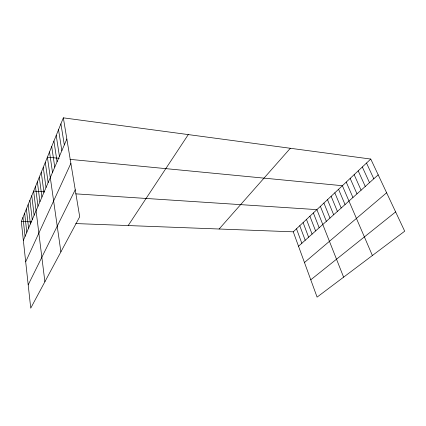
<?xml version="1.0" encoding="UTF-8"?>
<svg xmlns="http://www.w3.org/2000/svg" width="426" height="426" viewBox="0 0 426 426"><rect width="100%" height="100%" fill="white"/><g stroke="black" fill="none" stroke-linecap="round" stroke-linejoin="round"><path stroke-width="0.64" d="M63.346 117.842L79.705 216.765L30.736 308.158L21.3 221.499L63.346 117.842L370.764 159.058L404.7 231.201L317.088 297.119L293.264 231.824L370.764 159.058M23.35 240.349L66.85 139.02M25.688 261.809L70.876 163.366M28.196 284.845L75.237 189.762M128.173 225.556L188.292 134.595M219.129 229.007L290.34 148.275M298.525 246.244L378.197 174.857M304.462 262.517L386.627 192.776M310.772 279.807L395.632 211.919M21.3 221.499L31.678 221.893M75.743 223.565L293.264 231.824M44.405 191.806L33.627 191.104L44.89 281.74M75.711 193.851L316.901 209.629L343.612 277.161M59.235 158.323L47.392 157.178L60.891 251.883M70.013 159.367L342.371 185.715L372.383 255.515M366.509 163.051L373.815 178.787M362.324 166.981L369.502 182.647M358.207 170.847L365.263 186.45M354.155 174.649L361.088 190.188M350.167 178.398L356.983 193.862M346.237 182.083L352.946 197.483M338.569 189.288L345.049 204.555M334.82 192.808L341.199 208.01M331.13 196.274L337.403 211.413M327.493 199.688L333.664 214.763M323.909 203.053L329.985 218.059M320.379 206.365L326.359 221.307M313.376 212.941L319.165 227.756M309.899 216.206L315.591 230.951M306.475 219.422L312.077 234.103M303.099 222.59L308.616 237.207M299.771 225.716L305.202 240.264M296.496 228.794L301.842 243.278M60.913 123.838L64.321 144.909M58.532 129.706L61.85 150.666M56.205 135.441L59.438 156.289M53.932 141.054L57.073 161.789M51.706 146.544L54.768 167.168M49.523 151.917L52.51 172.429M45.3 162.327L48.138 182.616M43.255 167.37L46.019 187.546M41.253 172.312L43.947 192.376M39.288 177.152L41.913 197.105M37.366 181.891L39.927 201.738M35.48 186.545L37.978 206.28M31.764 195.704L34.139 215.215M29.932 200.215L32.254 219.619M28.137 204.64L30.4 223.927M26.38 208.98L28.585 228.155M24.655 213.234L26.806 232.298M22.961 217.404L25.065 236.361"/></g></svg>
